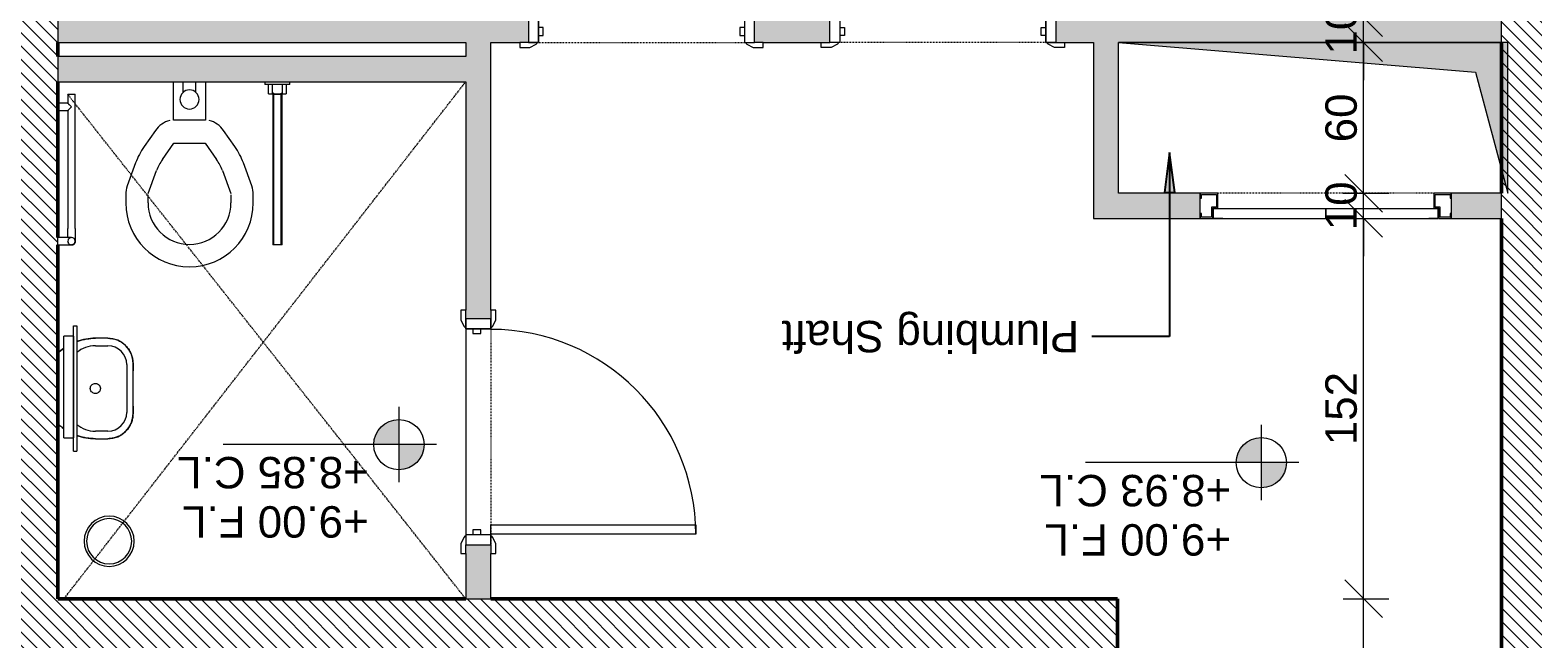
# Model space of a CAD drawing. Header units: centimetres. Extents: x -5566 to 5867, y -120 to 4683.
# Drawn here: x -3798 to -3200, y 2273 to 2515 of the extents above; entities that cross this region are included whole.
import ezdxf

# ---------------------------------------------------------------- set-up
doc = ezdxf.new("R2010")
doc.units = ezdxf.units.CM
doc.linetypes.add('Dash', pattern=[0.6, 0.3, -0.3])
doc.linetypes.add('Hidden_2', pattern=[0.6, 0.4, -0.2])
for name, color, linetype, lineweight in [('A-ANNO-DIMS', 211, 'Continuous', 5), ('A-DETL-GENF', 92, 'Continuous', 13), ('A-DETL-THIN', 151, 'Continuous', 15), ('A-DOOR', 31, 'Continuous', 13), ('A-DOOR-FRAM', 31, 'Continuous', 15), ('A-DOOR-HDLN', 31, 'Dash', 15), ('A-FLOR', 192, 'Continuous', 13), ('A-FLOR-OVHD', 1, 'Hidden_2', 18), ('A-WALL', 113, 'Continuous', 13), ('A-WALL-PATT', 111, 'Continuous', 20), ('G-ANNO-DIMS', 111, 'Continuous', 5), ('G-ANNO-TEXT', 231, 'Continuous', 5), ('I-WALL', 2, 'Continuous', 13), ('P-SANR-FIXT', 6, 'Continuous', 13), ('Q-SPCQ', 91, 'Continuous', 13)]:
    doc.layers.add(name, color=color, linetype=linetype, lineweight=lineweight)
doc.styles.add('Arial', font='arial.ttf', dxfattribs={"height": 12.5})
doc.dimstyles.new('200_100_2_5mm_Arial_cm___OpenHeight', dxfattribs={"dimscale": 30.48, "dimtxt": 12.753242, "dimasz": 0.492126, "dimexe": 0.328084, "dimexo": 0.0625, "dimgap": 0.082021, "dimtad": 1, "dimdec": 0, "dimzin": 0, "dimdsep": 46, "dimtxsty": 'Arial', "dimblk1": 'OBLIQUE', "dimblk2": 'OBLIQUE', "dimsah": 1, "dimcen": 0.09, "dimdle": 0.328084, "dimazin": 0, "dimtfac": 1, "dimtdec": 4, "dimtix": 1, "dimtmove": 0, "dimatfit": 3, "dimfxl": 0.328084, "dimfxlon": 1, "dimtvp": 1, "dimtolj": 1, "dimtzin": 0, "dimlwd": 18, "dimlwe": 18, "dimarcsym": 2})
pattern_1 = [(315, (-4985, 4190.492), (2.6516504, 2.6516504), [])]

# ---------------------------------------------------------------- blocks, each defined once
blk = doc.blocks.new('AR_Int_Wood_Single - W90H210-1280878-Level _9_00')
at = {"layer": 'A-DOOR', "lineweight": 15}
for p, q in [((37, 5), (37, 86.6)), ((37, 86.6), (40.8, 86.6)), ((40.8, 86.6), (40.8, 5)), ((-45, 5), (-41, 5)), ((-41, 5), (-41, -5)), ((40.8, 5), (37, 5)), ((41, 5), (41, -5)), ((45, 5), (41, 5)), ((-41, -5), (-45, -5)), ((41, -5), (45, -5))]:
    blk.add_line(p, q, dxfattribs=at)
at = {"layer": 'A-DOOR'}
blk.add_arc((40.8, 5), 81.6, 90, 180, dxfattribs=at)
at = {"layer": 'A-DOOR-FRAM'}
for p, q in [((-44.5, 7), (-48.5, 7)), ((-48.5, 7), (-48.5, 5)), ((-41.9, 5.6), (-44.5, 7)), ((44.5, 7), (41.9, 5.6)), ((48.5, 7), (44.5, 7)), ((48.5, 5), (48.5, 7)), ((-48.5, 5), (-45, 5)), ((-39.1, 1), (-41, 1)), ((-39.1, -2.2), (-39.1, 1)), ((41, 1), (39.1, 1)), ((39.1, 1), (39.1, -2.2)), ((45, 5), (48.5, 5)), ((-48.5, -5), (-48.5, -7)), ((-45, -5), (-48.5, -5)), ((-44.5, -7), (-41.9, -5.6)), ((-41, -2.2), (-39.1, -2.2)), ((39.1, -2.2), (41, -2.2)), ((41.9, -5.6), (44.5, -7)), ((48.5, -5), (45, -5)), ((48.5, -7), (48.5, -5)), ((-48.5, -7), (-44.5, -7)), ((44.5, -7), (48.5, -7))]:
    blk.add_line(p, q, dxfattribs=at)
at = {"layer": 'A-DOOR-FRAM', "lineweight": 13}
for p, q in [((-41, 5), (-45, 5)), ((-45, 5), (-45, -5)), ((-41, -5), (-41, 5)), ((45, 5), (41, 5)), ((41, 5), (41, -5)), ((45, -5), (45, 5)), ((-45, -5), (-41, -5)), ((41, -5), (45, -5))]:
    blk.add_line(p, q, dxfattribs=at)
at = {"layer": 'A-DOOR-FRAM'}
for centre, start, end in [((-42.3, 4.9), 7.12502, 60.25512), ((42.3, 4.9), 119.74488, 172.87498), ((-42.3, -4.9), 299.74488, 352.87498), ((42.3, -4.9), 187.12502, 240.25512)]:
    blk.add_arc(centre, 0.806, start, end, dxfattribs=at)
at = {"layer": 'A-DOOR-HDLN'}
for p, q in [((-45, 5), (45, 5)), ((-45, -5), (45, -5))]:
    blk.add_line(p, q, dxfattribs=at)
blk = doc.blocks.new('AR_Int_Wood_Single - W90H210-1280839-Level _9_00')
at = {"layer": 'A-DOOR', "lineweight": 15}
for p, q in [((-41, 5), (-45, 5)), ((-41, -5), (-41, 5)), ((41, -5), (41, 5)), ((41, 5), (45, 5)), ((-45, -5), (-41, -5)), ((37, -5), (37, -86.6)), ((40.8, -5), (37, -5)), ((40.8, -86.6), (40.8, -5)), ((45, -5), (41, -5)), ((37, -86.6), (40.8, -86.6))]:
    blk.add_line(p, q, dxfattribs=at)
at = {"layer": 'A-DOOR'}
blk.add_arc((40.8, -5), 81.6, 180, 270, dxfattribs=at)
at = {"layer": 'A-DOOR-FRAM'}
for p, q in [((-48.5, 7), (-44.5, 7)), ((-48.5, 5), (-48.5, 7)), ((-44.5, 7), (-41.9, 5.6)), ((41.9, 5.6), (44.5, 7)), ((44.5, 7), (48.5, 7)), ((48.5, 7), (48.5, 5)), ((-45, 5), (-48.5, 5)), ((-41, 2.2), (-39.1, 2.2)), ((-39.1, 2.2), (-39.1, -1)), ((39.1, 2.2), (41, 2.2)), ((39.1, -1), (39.1, 2.2)), ((48.5, 5), (45, 5)), ((-48.5, -7), (-48.5, -5)), ((-48.5, -5), (-45, -5)), ((-41.9, -5.6), (-44.5, -7)), ((-39.1, -1), (-41, -1)), ((41, -1), (39.1, -1)), ((44.5, -7), (41.9, -5.6)), ((45, -5), (48.5, -5)), ((48.5, -5), (48.5, -7)), ((-44.5, -7), (-48.5, -7)), ((48.5, -7), (44.5, -7))]:
    blk.add_line(p, q, dxfattribs=at)
at = {"layer": 'A-DOOR-FRAM', "lineweight": 13}
for p, q in [((-45, -5), (-45, 5)), ((-45, 5), (-41, 5)), ((-41, 5), (-41, -5)), ((41, 5), (45, 5)), ((41, -5), (41, 5)), ((45, 5), (45, -5)), ((-41, -5), (-45, -5)), ((45, -5), (41, -5))]:
    blk.add_line(p, q, dxfattribs=at)
at = {"layer": 'A-DOOR-FRAM'}
for centre, start, end in [((-42.3, 4.9), 7.12502, 60.25512), ((42.3, 4.9), 119.74488, 172.87498), ((-42.3, -4.9), 299.74488, 352.87498), ((42.3, -4.9), 187.12502, 240.25512)]:
    blk.add_arc(centre, 0.806, start, end, dxfattribs=at)
at = {"layer": 'A-DOOR-HDLN'}
for p, q in [((-45, 5), (45, 5)), ((-45, -5), (45, -5))]:
    blk.add_line(p, q, dxfattribs=at)
blk = doc.blocks.new('AR_PLM_HungToilet_Handicapped _wall_ - Type 1-1220174-Level _9_00')
at = {"layer": 'P-SANR-FIXT'}
for p, q in [((60.81, 53.26), (60.81, 49.97)), ((69.7, 49.97), (69.7, 53.26)), ((73.12, 40.36), (69.78, 49.54)), ((102.64, 49.54), (99.3, 40.36)), ((102.72, 53.26), (102.72, 49.97)), ((111.61, 49.97), (111.61, 53.26)), ((61.42, 46.5), (64.76, 37.32)), ((107.66, 37.32), (111, 46.5)), ((79.93, 29.5), (75.41, 35.95)), ((97.01, 35.95), (92.5, 29.5)), ((68.13, 30.85), (72.64, 24.4)), ((99.78, 24.4), (104.29, 30.85)), ((92.5, 29.5), (79.93, 29.5)), ((79.86, 5), (79.86, 20.28)), ((79.86, 20.28), (92.56, 20.28)), ((92.56, 20.28), (92.56, 5)), ((83.67, 9.21), (83.67, 5)), ((88.75, 9.21), (88.75, 5))]:
    blk.add_line(p, q, dxfattribs=at)
for centre, radius, start, end in [((86.21, 53.26), 25.4, 90, 180), ((86.21, 53.26), 25.4, 0, 90), ((86.21, 53.26), 16.51, 90, 180), ((86.21, 53.26), 16.51, 0, 90), ((70.97, 49.97), 10.16, 180, 200), ((101.45, 49.97), 10.16, 340, 0), ((91.02, 46.87), 27.94, 200, 215), ((91.02, 46.87), 19.05, 200, 215), ((81.4, 46.87), 19.05, 325, 340), ((81.4, 46.87), 27.94, 325, 340), ((80.97, 30.23), 10.16, 215, 255), ((91.46, 30.23), 10.16, 285, 325), ((86.21, 12.05), 3.81, 0, 180), ((86.21, 12.05), 3.81, 180, 0)]:
    blk.add_arc(centre, radius, start, end, dxfattribs=at)
blk = doc.blocks.new('AR_PLM_Sink_handicapped_wall_ - 30_40-1368423-Level _9_00')
at = {"layer": 'P-SANR-FIXT'}
for p, q in [((14.91, 41), (4.91, 41)), ((5.41, 38.5), (14.91, 38.5)), ((24.91, 41), (14.91, 41)), ((14.91, 38.5), (24.41, 38.5)), ((-5.09, 31), (-5.09, 26)), ((-2.09, 26), (-2.09, 31)), ((31.91, 31), (31.91, 26)), ((34.91, 26), (34.91, 31))]:
    blk.add_line(p, q, dxfattribs=at)
at = {"layer": 'P-SANR-FIXT', "flags": 128}
for points in [[(-5.09, 31), (-5.08, 31.4), (-5.06, 31.8), (-5.02, 32.2), (-4.96, 32.59), (-4.89, 32.99), (-4.81, 33.38), (-4.7, 33.76), (-4.58, 34.15), (-4.45, 34.52), (-4.3, 34.89), (-4.14, 35.26), (-3.96, 35.62), (-3.77, 35.97), (-3.57, 36.31), (-3.35, 36.65), (-3.11, 36.97), (-2.87, 37.29), (-2.61, 37.59), (-2.34, 37.89), (-2.06, 38.17), (-1.77, 38.45), (-1.46, 38.71), (-1.15, 38.96), (-0.83, 39.19), (-0.5, 39.41), (-0.15, 39.62), (0.19, 39.82), (0.55, 40), (0.91, 40.17), (1.28, 40.32), (1.66, 40.46), (2.04, 40.58), (2.43, 40.69), (2.82, 40.78), (3.21, 40.85), (3.6, 40.91), (4, 40.96), (4.4, 40.99), (4.8, 41), (4.91, 41)], [(4.91, 41), (4.92, 41), (4.94, 41), (4.98, 41), (5.04, 41), (5.11, 41), (5.19, 41), (5.3, 41), (5.42, 41), (5.55, 41), (5.7, 41), (5.86, 41), (6.04, 41), (6.23, 41), (6.43, 41), (6.65, 41), (6.89, 41), (7.13, 41), (7.39, 41), (7.66, 41), (7.87, 41)], [(21.95, 41), (22.01, 41), (22.28, 41), (22.55, 41), (22.8, 41), (23.04, 41), (23.26, 41), (23.48, 41), (23.68, 41), (23.86, 41), (24.03, 41), (24.19, 41), (24.33, 41), (24.46, 41), (24.57, 41), (24.66, 41), (24.74, 41), (24.81, 41), (24.86, 41), (24.89, 41), (24.91, 41), (24.91, 41)], [(24.91, 41), (25.31, 40.99), (25.71, 40.97), (26.1, 40.93), (26.5, 40.87), (26.89, 40.8), (27.28, 40.71), (27.67, 40.61), (28.05, 40.49), (28.43, 40.36), (28.8, 40.21), (29.17, 40.05), (29.53, 39.87), (29.88, 39.68), (30.22, 39.47), (30.55, 39.25), (30.88, 39.02), (31.2, 38.78), (31.5, 38.52), (31.8, 38.25), (32.08, 37.97), (32.35, 37.67), (32.61, 37.37), (32.86, 37.06), (33.1, 36.74), (33.32, 36.4), (33.53, 36.06), (33.73, 35.71), (33.91, 35.36), (34.08, 34.99), (34.23, 34.62), (34.37, 34.25), (34.49, 33.87), (34.59, 33.48), (34.69, 33.09), (34.76, 32.7), (34.82, 32.3), (34.87, 31.91), (34.89, 31.51), (34.91, 31.11), (34.91, 31)], [(-3.78, 18.58), (-3.98, 19.14), (-4.24, 19.97), (-4.46, 20.81), (-4.65, 21.66), (-4.81, 22.51), (-4.93, 23.37), (-5.02, 24.24), (-5.07, 25.11), (-5.09, 25.98), (-5.09, 26)], [(34.91, 26), (34.89, 25.13), (34.84, 24.26), (34.75, 23.4), (34.63, 22.53), (34.47, 21.68), (34.28, 20.83), (34.06, 19.99), (33.8, 19.16), (33.6, 18.58)], [(0.91, 11), (0.32, 11.64), (-0.24, 12.31), (-0.77, 12.99), (-1.14, 13.5)], [(30.95, 13.5), (30.6, 13.01), (30.07, 12.32), (29.51, 11.66), (28.92, 11.02), (28.91, 11)]]:
    blk.add_lwpolyline(points, dxfattribs=at)
at = {"layer": 'P-SANR-FIXT'}
for centre, radius, start, end in [((4.91, 31), 10, 90, 180), ((5.41, 31), 7.5, 90, 180), ((24.41, 31), 7.5, 360, 90), ((24.91, 31), 10, 360, 90), ((16.66, 26), 21.75, 180, 199.96734), ((9.45, 26), 11.55, 180, 219.99609), ((20.36, 26), 11.55, 320.00391, 360), ((13.16, 26), 21.75, 340.03266, 360), ((16.66, 26), 21.75, 215.12474, 223.60282), ((13.16, 26), 21.75, 316.39718, 324.87526)]:
    blk.add_arc(centre, radius, start, end, dxfattribs=at)
blk.add_open_spline([(12.91, 26), (12.91, 26.12), (12.93, 26.36), (13.02, 26.69), (13.17, 27), (13.37, 27.29), (13.62, 27.54), (13.9, 27.74), (14.22, 27.89), (14.52, 27.97), (14.77, 28), (15.07, 28), (15.42, 27.95), (15.77, 27.81), (16.02, 27.67), (16.2, 27.53), (16.36, 27.38), (16.54, 27.17), (16.81, 26.72), (16.9, 26.3), (16.91, 26)], degree=3, knots=[0, 0, 0, 0, 0.055556, 0.111111, 0.166667, 0.222222, 0.277778, 0.333333, 0.388889, 0.444444, 0.479167, 0.513889, 0.583333, 0.652778, 0.6875, 0.722222, 0.756944, 0.791667, 0.861111, 1, 1, 1, 1], dxfattribs=at)
blk.add_open_spline([(16.91, 26), (16.91, 25.77), (16.83, 25.3), (16.47, 24.69), (15.93, 24.23), (15.26, 23.99), (14.55, 23.99), (13.89, 24.23), (13.34, 24.69), (12.99, 25.3), (12.91, 25.77), (12.91, 26)], degree=3, dxfattribs=at)
blk = doc.blocks.new('AR_SPC_Handle_L_Bar__wall_ - L60H60-1368424-Level _9_00')
at = {"layer": 'Q-SPCQ'}
for p, q in [((36, 18), (-17.5, 18)), ((-17.5, 16.5), (-17.5, 18)), ((-17.5, 15), (-17.5, 16.5)), ((-17.5, 15), (-14, 15)), ((-14, 15), (-14, 11)), ((-11, 11), (-11, 15)), ((-11, 15), (36, 15)), ((39.5, 16.5), (39.5, 16.4)), ((39.5, 16.4), (39.5, 11)), ((42.5, 11), (42.5, 16.5)), ((42.5, 16.5), (42.5, 16.5)), ((42.5, 11), (39.5, 11))]:
    blk.add_line(p, q, dxfattribs=at)
at = {"layer": 'Q-SPCQ', "flags": 128}
for points in [[(36, 18), (36.2, 18), (36.4, 18), (36.6, 18), (36.8, 18), (36.99, 18), (37.19, 18), (37.38, 18), (37.57, 18), (37.76, 18), (37.95, 18), (38.13, 18), (38.31, 18), (38.48, 18), (38.66, 18), (38.82, 18), (38.99, 18), (39.14, 18), (39.3, 18), (39.44, 18), (39.59, 18), (39.72, 18), (39.85, 18), (39.98, 18), (40.1, 18), (40.21, 18), (40.31, 18), (40.41, 18), (40.5, 18), (40.58, 18), (40.66, 18), (40.73, 18), (40.79, 18), (40.84, 18), (40.89, 18), (40.93, 18), (40.96, 18), (40.98, 18), (40.99, 18)], [(41, 18), (41.06, 18), (41.12, 18), (41.18, 17.99), (41.24, 17.98), (41.3, 17.97), (41.36, 17.96), (41.41, 17.94), (41.47, 17.92), (41.53, 17.9), (41.58, 17.88), (41.64, 17.86), (41.69, 17.83), (41.75, 17.8), (41.8, 17.77), (41.85, 17.74), (41.9, 17.7), (41.94, 17.67), (41.99, 17.63), (42.03, 17.59), (42.08, 17.55), (42.12, 17.5), (42.16, 17.46), (42.19, 17.41), (42.23, 17.36), (42.26, 17.31), (42.29, 17.26), (42.32, 17.21), (42.35, 17.15), (42.38, 17.1), (42.4, 17.04), (42.42, 16.99), (42.44, 16.93), (42.45, 16.87), (42.47, 16.81), (42.48, 16.75), (42.49, 16.7), (42.49, 16.64), (42.5, 16.58), (42.5, 16.52), (42.5, 16.5)], [(39.5, 15), (39.39, 15), (39.24, 15), (39.08, 15), (38.92, 15), (38.76, 15), (38.59, 15), (38.41, 15), (38.24, 15), (38.06, 15), (37.87, 15), (37.69, 15), (37.5, 15), (37.3, 15), (37.11, 15), (36.91, 15), (36.72, 15), (36.52, 15), (36.32, 15), (36.12, 15), (36, 15)]]:
    blk.add_lwpolyline(points, dxfattribs=at)
at = {"layer": 'Q-SPCQ'}
for start, end in [(0, 180), (180, 0)]:
    blk.add_arc((41, 16.5), 1.5, start, end, dxfattribs=at)
for points, knots in [([(-12.5, 16.5), (-12.6, 16.4), (-12.79, 16.21), (-13.03, 15.97), (-13.19, 15.81), (-13.27, 15.72), (-13.34, 15.66), (-13.41, 15.59), (-13.47, 15.53), (-13.53, 15.47), (-13.59, 15.41), (-13.65, 15.35), (-13.7, 15.3), (-13.75, 15.25), (-13.8, 15.2), (-13.84, 15.16), (-13.88, 15.12), (-13.92, 15.08), (-13.95, 15.05), (-13.97, 15.03), (-13.99, 15.01), (-14, 15), (-14, 15)], [0, 0, 0, 0, 0.142857, 0.285714, 0.357143, 0.392857, 0.428571, 0.464286, 0.5, 0.535714, 0.571429, 0.607143, 0.642857, 0.678571, 0.714286, 0.75, 0.785714, 0.821429, 0.857143, 0.892857, 0.928571, 1, 1, 1, 1]), ([(-11, 15), (-11, 15), (-11.01, 15.01), (-11.03, 15.03), (-11.05, 15.05), (-11.08, 15.08), (-11.12, 15.12), (-11.16, 15.16), (-11.2, 15.2), (-11.25, 15.25), (-11.3, 15.3), (-11.35, 15.35), (-11.41, 15.41), (-11.47, 15.47), (-11.55, 15.55), (-11.64, 15.64), (-11.73, 15.72), (-11.81, 15.81), (-11.97, 15.97), (-12.21, 16.21), (-12.4, 16.4), (-12.5, 16.5)], [0, 0, 0, 0, 0.071429, 0.107143, 0.142857, 0.178571, 0.214286, 0.25, 0.285714, 0.321429, 0.357143, 0.392857, 0.428571, 0.464286, 0.5, 0.571429, 0.607143, 0.642857, 0.714286, 0.857143, 1, 1, 1, 1]), ([(39.62, 15.92), (39.61, 15.93), (39.6, 15.96), (39.59, 16), (39.57, 16.04), (39.57, 16.06), (39.56, 16.07)], [0.86294231, 0.86294231, 0.86294231, 0.86294231, 0.875, 0.88541667, 0.89583333, 0.90340525, 0.90340525, 0.90340525, 0.90340525]), ([(39.84, 15.54), (39.83, 15.56), (39.82, 15.58), (39.8, 15.6), (39.78, 15.62), (39.77, 15.65), (39.75, 15.66), (39.75, 15.67)], [0.75982396, 0.75982396, 0.75982396, 0.75982396, 0.77083333, 0.77604167, 0.78125, 0.79166667, 0.79569618, 0.79569618, 0.79569618, 0.79569618]), ([(39.77, 15.64), (39.78, 15.63), (39.78, 15.62), (39.79, 15.61), (39.8, 15.6)], [0.56960914, 0.56960914, 0.56960914, 0.56960914, 0.58333333, 0.59923333, 0.59923333, 0.59923333, 0.59923333]), ([(40.19, 15.24), (40.18, 15.24), (40.15, 15.27), (40.11, 15.29), (40.08, 15.31)], [0.6591513, 0.6591513, 0.6591513, 0.6591513, 0.66666667, 0.68675355, 0.68675355, 0.68675355, 0.68675355]), ([(40.76, 15.02), (40.74, 15.02), (40.7, 15.03), (40.67, 15.04), (40.66, 15.04)], [0.54365807, 0.54365807, 0.54365807, 0.54365807, 0.55555556, 0.56188508, 0.56188508, 0.56188508, 0.56188508]), ([(41.34, 15.04), (41.33, 15.04), (41.3, 15.03), (41.27, 15.02), (41.25, 15.02)], [0.43835196, 0.43835196, 0.43835196, 0.43835196, 0.44444444, 0.45619732, 0.45619732, 0.45619732, 0.45619732]), ([(41.92, 15.31), (41.91, 15.31), (41.88, 15.29), (41.85, 15.26), (41.82, 15.24), (41.81, 15.24)], [0.31344104, 0.31344104, 0.31344104, 0.31344104, 0.31944444, 0.33333333, 0.34109056, 0.34109056, 0.34109056, 0.34109056]), ([(42.25, 15.67), (42.24, 15.65), (42.21, 15.61), (42.18, 15.57), (42.16, 15.55)], [0.20519944, 0.20519944, 0.20519944, 0.20519944, 0.22222222, 0.24033268, 0.24033268, 0.24033268, 0.24033268]), ([(42.2, 15.6), (42.2, 15.61), (42.22, 15.62), (42.23, 15.64), (42.24, 15.65)], [0.4007042, 0.4007042, 0.4007042, 0.4007042, 0.41666667, 0.43644972, 0.43644972, 0.43644972, 0.43644972]), ([(42.43, 16.06), (42.43, 16.05), (42.42, 16), (42.4, 15.96), (42.39, 15.93)], [0.1019632, 0.1019632, 0.1019632, 0.1019632, 0.11111111, 0.13640853, 0.13640853, 0.13640853, 0.13640853])]:
    blk.add_open_spline(points, degree=3, knots=knots, dxfattribs=at)
for points in [[(39.51, 16.26), (39.51, 16.3), (39.5, 16.35), (39.5, 16.4)], [(39.6, 15.96), (39.59, 15.99), (39.58, 16.01), (39.57, 16.04)], [(40.14, 15.27), (40.15, 15.26), (40.17, 15.25), (40.18, 15.25)], [(41.82, 15.25), (41.84, 15.25), (41.85, 15.26), (41.86, 15.27)]]:
    blk.add_open_spline(points, degree=3, dxfattribs=at)
blk = doc.blocks.new('AR_SPC_LiftingArm__wall_ - L65-1215106-Level _9_00')
at = {"layer": 'Q-SPCQ'}
for p, q in [((10.66, 70), (10.66, 9.31)), ((10.66, 70), (12.16, 70)), ((11, 70), (11, 9.6)), ((12.16, 70), (12.84, 70)), ((12.84, 70), (14.34, 70)), ((14, 9.6), (14, 70)), ((14.34, 9.31), (14.34, 70)), ((7.56, 6.09), (7.56, 5)), ((7.56, 6.09), (9.56, 6.09)), ((15.99, 9.77), (9.07, 9.77)), ((9.07, 6.75), (9.07, 9.77)), ((9.07, 6.09), (9.07, 6.75)), ((9.56, 6.09), (15.44, 6.09)), ((14.44, 9.96), (10.56, 9.96)), ((10.56, 6.81), (10.56, 9.96)), ((10.56, 6.09), (10.56, 6.81)), ((14.44, 9.96), (14.44, 6.81)), ((14.44, 6.81), (14.44, 6.09)), ((15.44, 6.09), (17.44, 6.09)), ((15.99, 9.77), (15.99, 6.75)), ((15.99, 6.75), (15.99, 6.09)), ((17.44, 5), (17.44, 6.09))]:
    blk.add_line(p, q, dxfattribs=at)
blk = doc.blocks.new('AR_SPC_Garbage - R10H35-860224-Level _9_00')
at = {"layer": 'Q-SPCQ'}
for radius, start, end in [(10, 0, 180), (9, 0, 180), (10, 180, 360), (9, 180, 0)]:
    blk.add_arc((0, 0), radius, start, end, dxfattribs=at)
blk = doc.blocks.new('AR_SPC_ Mirror _wall_ - Type 1-856777-Level _9_00')
at = {"layer": 'Q-SPCQ'}
for p, q in [((-19.62, 2.73), (20.83, 2.73)), ((-19.62, 2.73), (-19.62, -1.08)), ((20.83, -1.08), (20.83, 2.73)), ((-25, -1.08), (25, -1.08)), ((-25, -1.08), (-25, -2.35)), ((25, -2.35), (-25, -2.35)), ((20.83, -1.08), (-19.62, -1.08)), ((25, -1.08), (25, -2.35))]:
    blk.add_line(p, q, dxfattribs=at)
blk = doc.blocks.new('AR_Int_Metal_Cab_Double - W100H200-1338297-Level _9_00')
at = {"layer": 'A-DOOR'}
for p, q in [((-44.8, 5), (-41, 5)), ((41, 5), (44.8, 5))]:
    blk.add_line(p, q, dxfattribs=at)
at = {"layer": 'A-DOOR', "lineweight": 15}
for p, q in [((0, 5), (-44.8, 5)), ((-44.8, 5), (-44.8, 1.2)), ((-44.8, 1.2), (0, 1.2)), ((0, 1.2), (0, 5)), ((44.8, 5), (0, 5)), ((0, 5), (0, 1.2)), ((0, 1.2), (44.8, 1.2)), ((44.8, 1.2), (44.8, 5))]:
    blk.add_line(p, q, dxfattribs=at)
at = {"layer": 'A-DOOR-FRAM'}
for p, q in [((-45, 5), (-50, 5)), ((-50, 5), (-50, 3)), ((-50, 3), (-49.5, 3)), ((-49.5, 3), (-49.5, 4.5)), ((-49.5, 4.5), (-45.5, 4.5)), ((-45.5, 4.5), (-45.5, 0.5)), ((-45.5, 0.5), (-43.5, 0.5)), ((-45, 1), (-45, 5)), ((-43, 1), (-45, 1)), ((-43.5, 0.5), (-43.5, -4.5)), ((-43, -5), (-43, 1)), ((45, 1), (43, 1)), ((43, 1), (43, -5)), ((43.5, -4.5), (43.5, 0.5)), ((43.5, 0.5), (45.5, 0.5)), ((50, 5), (45, 5)), ((45, 5), (45, 1)), ((45.5, 0.5), (45.5, 4.5)), ((45.5, 4.5), (49.5, 4.5)), ((49.5, 4.5), (49.5, 3)), ((49.5, 3), (50, 3)), ((50, 3), (50, 5)), ((-49.5, -3), (-50, -3)), ((-50, -3), (-50, -5)), ((-50, -5), (-43, -5)), ((-49.5, -4.5), (-49.5, -3)), ((-43.5, -4.5), (-49.5, -4.5)), ((43, -5), (50, -5)), ((49.5, -4.5), (43.5, -4.5)), ((50, -3), (49.5, -3)), ((49.5, -3), (49.5, -4.5)), ((50, -5), (50, -3))]:
    blk.add_line(p, q, dxfattribs=at)
at = {"layer": 'A-DOOR-HDLN'}
blk.add_line((-50, -5), (50, -5), dxfattribs=at)
blk = doc.blocks.new('Spot Elevations - M_Spot Elevation - Target Filled-44836-Level _9_00')
at = {"layer": 'G-ANNO-DIMS'}
h = blk.add_hatch(color=256, dxfattribs=at)
edge = h.paths.add_edge_path(flags=0)
edge.add_line((0, 0), (-0.2, 0))
edge.add_arc((0, 0), 0.2, 90, 180, ccw=False)
edge.add_line((0, 0.2), (0, 0))
h = blk.add_hatch(color=256, dxfattribs=at)
edge = h.paths.add_edge_path(flags=0)
edge.add_line((0, 0), (0.2, 0))
edge.add_arc((0, 0), 0.2, -90, 0, ccw=False)
edge.add_line((0, -0.2), (0, 0))
for p, q in [((0, -0.3), (0, 0.3)), ((-0.3, 0), (1.4, 0))]:
    blk.add_line(p, q, dxfattribs=at)
blk.add_circle((0, 0), 0.2, dxfattribs=at)
blk = doc.blocks.new('_Oblique')
at = {"color": 0, "linetype": 'ByBlock', "lineweight": -2}
blk.add_line((-0.5, -0.5), (0.5, 0.5), dxfattribs=at)
blk = doc.blocks.new('DIMBLOCK101-Level _9_00')
at = {"layer": 'A-ANNO-DIMS', "color": 0, "lineweight": 18, "transparency": 16777216}
for p, q in [((-3267.43, 1961.99), (-3267.43, 2298.99)), ((-3275.53, 2288.99), (-3257.43, 2288.99)), ((-3275.53, 1971.99), (-3257.43, 1971.99))]:
    blk.add_line(p, q, dxfattribs=at)
at = {"layer": 'Defpoints', "color": 0, "transparency": 16777216}
for p in [(-3277.43, 2288.99), (-3267.43, 2288.99), (-3277.43, 1971.99)]:
    blk.add_point(p, dxfattribs=at)
at = {"layer": 'A-ANNO-DIMS', "color": 0, "lineweight": 18, "transparency": 16777216, "xscale": 15, "yscale": 15, "zscale": 15}
for p, rotation in [((-3267.43, 2288.99), 90), ((-3267.43, 1971.99), 270)]:
    blk.add_blockref('_Oblique', p, dxfattribs=dict(at, rotation=rotation))
at = {"layer": 'A-ANNO-DIMS', "color": 0, "lineweight": 18, "transparency": 16777216, "insert": (-3276.32, 2130.49), "char_height": 12.5, "width": 34.6103, "attachment_point": 5, "rotation": 90, "style": 'Arial'}
blk.add_mtext('\\A1;317', dxfattribs=at)
blk = doc.blocks.new('DIMBLOCK102-Level _9_00')
at = {"layer": 'A-ANNO-DIMS', "color": 0, "lineweight": 18, "transparency": 16777216}
for p, q in [((-3267.43, 2278.99), (-3267.43, 2450.49)), ((-3275.53, 2440.49), (-3257.43, 2440.49)), ((-3275.53, 2288.99), (-3257.43, 2288.99))]:
    blk.add_line(p, q, dxfattribs=at)
at = {"layer": 'Defpoints', "color": 0, "transparency": 16777216}
for p in [(-3277.43, 2440.49), (-3267.43, 2440.49), (-3277.43, 2288.99)]:
    blk.add_point(p, dxfattribs=at)
at = {"layer": 'A-ANNO-DIMS', "color": 0, "lineweight": 18, "transparency": 16777216, "xscale": 15, "yscale": 15, "zscale": 15}
for p, rotation in [((-3267.43, 2440.49), 90), ((-3267.43, 2288.99), 270)]:
    blk.add_blockref('_Oblique', p, dxfattribs=dict(at, rotation=rotation))
at = {"layer": 'A-ANNO-DIMS', "color": 0, "lineweight": 18, "transparency": 16777216, "insert": (-3276.32, 2364.74), "char_height": 12.5, "width": 34.6103, "attachment_point": 5, "rotation": 90, "style": 'Arial'}
blk.add_mtext('\\A1;152', dxfattribs=at)
blk = doc.blocks.new('DIMBLOCK103-Level _9_00')
at = {"layer": 'A-ANNO-DIMS', "color": 0, "lineweight": 18, "transparency": 16777216}
for p, q in [((-3267.43, 2450.49), (-3267.43, 2465.49)), ((-3275.53, 2450.49), (-3257.43, 2450.49)), ((-3267.43, 2440.49), (-3267.43, 2450.49)), ((-3275.53, 2440.49), (-3257.43, 2440.49)), ((-3267.43, 2440.49), (-3267.43, 2425.49))]:
    blk.add_line(p, q, dxfattribs=at)
at = {"layer": 'Defpoints', "color": 0, "transparency": 16777216}
for p in [(-3277.43, 2450.49), (-3267.43, 2450.49), (-3277.43, 2440.49)]:
    blk.add_point(p, dxfattribs=at)
at = {"layer": 'A-ANNO-DIMS', "color": 0, "lineweight": 18, "transparency": 16777216, "xscale": 15, "yscale": 15, "zscale": 15}
for p, rotation in [((-3267.43, 2450.49), 270), ((-3267.43, 2440.49), 90)]:
    blk.add_blockref('_Oblique', p, dxfattribs=dict(at, rotation=rotation))
at = {"layer": 'A-ANNO-DIMS', "color": 0, "lineweight": 18, "transparency": 16777216, "insert": (-3276.32, 2445.49), "char_height": 12.5, "width": 23.0736, "attachment_point": 5, "rotation": 90, "style": 'Arial'}
blk.add_mtext('\\A1;10', dxfattribs=at)
blk = doc.blocks.new('DIMBLOCK104-Level _9_00')
at = {"layer": 'A-ANNO-DIMS', "color": 0, "lineweight": 18, "transparency": 16777216}
for p, q in [((-3267.43, 2440.49), (-3267.43, 2520.49)), ((-3275.53, 2510.49), (-3257.43, 2510.49)), ((-3275.53, 2450.49), (-3257.43, 2450.49))]:
    blk.add_line(p, q, dxfattribs=at)
at = {"layer": 'Defpoints', "color": 0, "transparency": 16777216}
for p in [(-3277.43, 2510.49), (-3267.43, 2510.49), (-3277.43, 2450.49)]:
    blk.add_point(p, dxfattribs=at)
at = {"layer": 'A-ANNO-DIMS', "color": 0, "lineweight": 18, "transparency": 16777216, "xscale": 15, "yscale": 15, "zscale": 15}
for p, rotation in [((-3267.43, 2510.49), 90), ((-3267.43, 2450.49), 270)]:
    blk.add_blockref('_Oblique', p, dxfattribs=dict(at, rotation=rotation))
at = {"layer": 'A-ANNO-DIMS', "color": 0, "lineweight": 18, "transparency": 16777216, "insert": (-3276.32, 2480.49), "char_height": 12.5, "width": 23.0736, "attachment_point": 5, "rotation": 90, "style": 'Arial'}
blk.add_mtext('\\A1;60', dxfattribs=at)
blk = doc.blocks.new('DIMBLOCK105-Level _9_00')
at = {"layer": 'A-ANNO-DIMS', "color": 0, "lineweight": 18, "transparency": 16777216}
for p, q in [((-3267.43, 2520.49), (-3267.43, 2535.49)), ((-3275.53, 2520.49), (-3257.43, 2520.49)), ((-3267.43, 2510.49), (-3267.43, 2520.49)), ((-3275.53, 2510.49), (-3257.43, 2510.49)), ((-3267.43, 2510.49), (-3267.43, 2495.49))]:
    blk.add_line(p, q, dxfattribs=at)
at = {"layer": 'Defpoints', "color": 0, "transparency": 16777216}
for p in [(-3277.43, 2520.49), (-3267.43, 2520.49), (-3277.43, 2510.49)]:
    blk.add_point(p, dxfattribs=at)
at = {"layer": 'A-ANNO-DIMS', "color": 0, "lineweight": 18, "transparency": 16777216, "xscale": 15, "yscale": 15, "zscale": 15}
for p, rotation in [((-3267.43, 2520.49), 270), ((-3267.43, 2510.49), 90)]:
    blk.add_blockref('_Oblique', p, dxfattribs=dict(at, rotation=rotation))
at = {"layer": 'A-ANNO-DIMS', "color": 0, "lineweight": 18, "transparency": 16777216, "insert": (-3276.32, 2515.49), "char_height": 12.5, "width": 23.0736, "attachment_point": 5, "rotation": 90, "style": 'Arial'}
blk.add_mtext('\\A1;10', dxfattribs=at)
blk = doc.blocks.new('DIMBLOCK106-Level _9_00')
at = {"layer": 'A-ANNO-DIMS', "color": 0, "lineweight": 18, "transparency": 16777216}
for p, q in [((-3267.43, 2510.49), (-3267.43, 2850.09)), ((-3275.53, 2840.09), (-3257.43, 2840.09)), ((-3275.53, 2520.49), (-3257.43, 2520.49))]:
    blk.add_line(p, q, dxfattribs=at)
at = {"layer": 'Defpoints', "color": 0, "transparency": 16777216}
for p in [(-3277.43, 2840.09), (-3267.43, 2840.09), (-3277.43, 2520.49)]:
    blk.add_point(p, dxfattribs=at)
at = {"layer": 'A-ANNO-DIMS', "color": 0, "lineweight": 18, "transparency": 16777216, "xscale": 15, "yscale": 15, "zscale": 15}
for p, rotation in [((-3267.43, 2840.09), 90), ((-3267.43, 2520.49), 270)]:
    blk.add_blockref('_Oblique', p, dxfattribs=dict(at, rotation=rotation))
at = {"layer": 'A-ANNO-DIMS', "color": 0, "lineweight": 18, "transparency": 16777216, "insert": (-3276.32, 2680.29), "char_height": 12.5, "width": 34.6103, "attachment_point": 5, "rotation": 90, "style": 'Arial'}
blk.add_mtext('\\A1;320', dxfattribs=at)

msp = doc.modelspace()

# ---------------------------------------------------------------- hatches: boundary and pattern name
at = {"layer": 'A-DETL-GENF'}
h = msp.add_hatch(color=9, dxfattribs=at)
h.paths.add_polyline_path([(-3787.5, 850.49), (-3543, 850.49), (-3543, 970.99), (-3569.4, 872.47)], flags=0)
h.paths.add_polyline_path([(-3365, 2510.49), (-3222.91, 2498.66), (-3210, 2450.49), (-3210, 2510.49), (-3332.5, 2510.49)], flags=0)
h.paths.add_polyline_path([(-3190, 2266.49), (-3136.57, 2243.14), (-3123.15, 2031.99), (-3122.96, 2031.99), (-3122.96, 2266.49), (-3187.54, 2266.49)], flags=0)
at = {"layer": 'A-WALL-PATT', "lineweight": 13}
h = msp.add_hatch(dxfattribs=at)
h.set_pattern_fill('FP_1', color=8, angle=-90, style=0, pattern_type=2)
h.set_pattern_definition(pattern_1)
h.paths.add_polyline_path([(-3212.5, 2192.25), (-3212.5, 1971.99), (-3187.5, 1971.99), (-3187.5, 2610.49), (-3212.5, 2610.49), (-3212.5, 2243.14)], flags=0)
h = msp.add_hatch(dxfattribs=at)
h.set_pattern_fill('FP_1', color=8, angle=-90, style=0, pattern_type=2)
h.set_pattern_definition(pattern_1)
h.paths.add_polyline_path([(-3809.5, 2570.99), (-3809.5, 1971.99), (-3787.5, 1971.99), (-3787.5, 2570.99), (-3790.73, 2570.99)], flags=0)
h = msp.add_hatch(color=256, dxfattribs=at)
h.paths.add_polyline_path([(-3787.5, 2520.49), (-3787.5, 2510.49), (-3600, 2510.49), (-3600, 2520.49), (-3785.5, 2520.49)], flags=0)
h.paths.add_polyline_path([(-3510, 2510.54), (-3510, 2510.49), (-3480, 2510.49), (-3480, 2520.49), (-3510, 2520.49)], flags=0)
h.paths.add_polyline_path([(-3390, 2510.54), (-3390, 2510.49), (-3212.5, 2510.49), (-3212.5, 2520.49), (-3390, 2520.49)], flags=0)
h = msp.add_hatch(color=256, dxfattribs=at)
h.paths.add_polyline_path([(-3625, 2403.99), (-3625, 2400.49), (-3615, 2400.49), (-3615, 2510.49), (-3625, 2510.49), (-3625, 2494.9)], flags=0)
h.paths.add_polyline_path([(-3625, 2288.99), (-3615, 2288.99), (-3615, 2310.49), (-3625, 2310.49), (-3625, 2306.99)], flags=0)
for points in [[(-3375, 2440.49), (-3365, 2440.49), (-3365, 2510.49), (-3375, 2510.49)], [(-3787.5, 2494.9), (-3625, 2494.9), (-3625, 2504.9), (-3787.5, 2504.9)]]:
    msp.add_hatch(color=256, dxfattribs=at).paths.add_polyline_path(points, flags=0)
h = msp.add_hatch(color=256, dxfattribs=at)
h.paths.add_polyline_path([(-3365, 2440.49), (-3332.5, 2440.49), (-3332.5, 2450.49), (-3365, 2450.49)], flags=0)
h.paths.add_polyline_path([(-3232.5, 2440.49), (-3212.5, 2440.49), (-3212.5, 2450.49), (-3232.5, 2450.49)], flags=0)
h = msp.add_hatch(dxfattribs=at)
h.set_pattern_fill('FP_1', color=8, angle=-90, style=0, pattern_type=2)
h.set_pattern_definition(pattern_1)
h.paths.add_polyline_path([(-3787.5, 2269.62), (-3787.5, 2266.99), (-3387.5, 2266.99), (-3387.5, 2288.99), (-3787.5, 2288.99), (-3787.5, 2270.48)], flags=0)
h = msp.add_hatch(dxfattribs=at)
h.set_pattern_fill('FP_1', color=8, angle=-90, style=0, pattern_type=2)
h.set_pattern_definition(pattern_1)
h.paths.add_polyline_path([(-3387.5, 1971.99), (-3365.5, 1971.99), (-3365.5, 2288.99), (-3387.5, 2288.99), (-3387.5, 1992.86)], flags=0)
at = {"layer": 'G-ANNO-TEXT', "lineweight": 25}
msp.add_hatch(color=250, dxfattribs=at).paths.add_polyline_path([(-3344.69, 2466.72), (-3346.78, 2450.84), (-3342.6, 2450.84)], flags=0)

# ---------------------------------------------------------------- linework, layer by layer
at = {"layer": 'A-DETL-THIN'}
for p, q in [((-3210, 2510.49), (-3365, 2510.49)), ((-3365, 2510.49), (-3222.91, 2498.66)), ((-3210, 2450.49), (-3210, 2510.49)), ((-3222.91, 2498.66), (-3210, 2450.49))]:
    msp.add_line(p, q, dxfattribs=at)
at = {"layer": 'A-FLOR'}
msp.add_line((-3625, 2396.49), (-3625, 2314.49), dxfattribs=at)
at = {"layer": 'A-FLOR-OVHD'}
for p, q in [((-3785, 2288.99), (-3625, 2494.9)), ((-3625, 2288.99), (-3783.5, 2489.9))]:
    msp.add_line(p, q, dxfattribs=at)
at = {"layer": 'A-WALL'}
for p, q in [((-3787.5, 2520.49), (-3787.5, 2510.49)), ((-3212.5, 2510.49), (-3212.5, 2520.49)), ((-3787.5, 2504.9), (-3787.5, 2494.9)), ((-3212.5, 2440.49), (-3212.5, 2450.49)), ((-3625, 2288.99), (-3615, 2288.99))]:
    msp.add_line(p, q, dxfattribs=at)
at = {"layer": 'G-ANNO-TEXT', "color": 250, "lineweight": 25}
for p, q in [((-3344.69, 2466.72), (-3346.78, 2450.84)), ((-3342.6, 2450.84), (-3344.69, 2466.72)), ((-3344.69, 2466.72), (-3344.69, 2393.41)), ((-3346.78, 2450.84), (-3342.6, 2450.84)), ((-3344.69, 2393.41), (-3375.72, 2393.41))]:
    msp.add_line(p, q, dxfattribs=at)
at = {"layer": 'I-WALL', "lineweight": 50}
for p, q in [((-3787.5, 2504.9), (-3787.5, 2510.49)), ((-3212.5, 2510.49), (-3212.5, 2450.49)), ((-3787.5, 2432.89), (-3787.5, 2494.9)), ((-3212.5, 2440.49), (-3212.5, 1971.99)), ((-3787.5, 2288.99), (-3787.5, 2429.89)), ((-3625, 2288.99), (-3787.5, 2288.99)), ((-3365.5, 2288.99), (-3615, 2288.99)), ((-3365.5, 1971.99), (-3365.5, 2288.99))]:
    msp.add_line(p, q, dxfattribs=at)
at = {"layer": 'I-WALL', "lineweight": 20}
for p, q in [((-3787.5, 2510.49), (-3625, 2510.49)), ((-3625, 2510.49), (-3625, 2504.9)), ((-3615, 2510.49), (-3603.5, 2510.49)), ((-3615, 2403.99), (-3615, 2510.49)), ((-3506.5, 2510.49), (-3483.5, 2510.49)), ((-3386.5, 2510.49), (-3375, 2510.49)), ((-3375, 2510.49), (-3375, 2440.49)), ((-3365, 2510.49), (-3212.5, 2510.49)), ((-3365, 2450.49), (-3365, 2510.49)), ((-3625, 2504.9), (-3787.5, 2504.9)), ((-3787.5, 2494.9), (-3625, 2494.9)), ((-3625, 2494.9), (-3625, 2403.99)), ((-3332.5, 2450.49), (-3365, 2450.49)), ((-3332.5, 2440.49), (-3332.5, 2450.49)), ((-3212.5, 2450.49), (-3232.5, 2450.49)), ((-3232.5, 2450.49), (-3232.5, 2440.49)), ((-3375, 2440.49), (-3332.5, 2440.49)), ((-3232.5, 2440.49), (-3212.5, 2440.49)), ((-3625, 2306.99), (-3625, 2288.99)), ((-3615, 2288.99), (-3615, 2306.99))]:
    msp.add_line(p, q, dxfattribs=at)

# ---------------------------------------------------------------- block references
at = {"layer": 'A-DOOR'}
msp.add_blockref('AR_Int_Wood_Single - W90H210-1280878-Level _9_00', (-3555, 2515.49), dxfattribs=at)
for name, p, rotation in [('AR_Int_Wood_Single - W90H210-1280839-Level _9_00', (-3435, 2515.49), 179.9999999999999), ('AR_Int_Metal_Cab_Double - W100H200-1338297-Level _9_00', (-3282.5, 2445.49), 179.9999999999999), ('AR_Int_Wood_Single - W90H210-1280878-Level _9_00', (-3620, 2355.49), 270)]:
    msp.add_blockref(name, p, dxfattribs=dict(at, rotation=rotation))
at = {"layer": 'G-ANNO-DIMS', "xscale": 49.99999999999998, "yscale": 49.99999999999998, "zscale": 49.99999999999998, "rotation": 180}
for p in [(-3651.61, 2350.39), (-3308.17, 2343.22)]:
    msp.add_blockref('Spot Elevations - M_Spot Elevation - Target Filled-44836-Level _9_00', p, dxfattribs=at)
at = {"layer": 'P-SANR-FIXT'}
for name, p, rotation in [('AR_PLM_HungToilet_Handicapped _wall_ - Type 1-1220174-Level _9_00', (-3648.79, 2499.9), 179.9999999999998), ('AR_PLM_Sink_handicapped_wall_ - 30_40-1368423-Level _9_00', (-3798.5, 2387.65), 270)]:
    msp.add_blockref(name, p, dxfattribs=dict(at, rotation=rotation))
at = {"layer": 'Q-SPCQ'}
for name, p, rotation in [('AR_SPC_Handle_L_Bar__wall_ - L60H60-1368424-Level _9_00', (-3798.5, 2472.4), 270), ('AR_SPC_LiftingArm__wall_ - L65-1215106-Level _9_00', (-3687.5, 2499.9), 179.9999999999998), ('AR_SPC_ Mirror _wall_ - Type 1-856777-Level _9_00', (-3782.27, 2372.74), 89.99999999999999), ('AR_SPC_Garbage - R10H35-860224-Level _9_00', (-3767, 2311.9), 180)]:
    msp.add_blockref(name, p, dxfattribs=dict(at, rotation=rotation))

# ---------------------------------------------------------------- texts
at = {"layer": 'G-ANNO-DIMS', "char_height": 12.5, "width": 91.0574, "attachment_point": 1, "rotation": 180, "line_spacing_factor": 0.941778, "style": 'Arial'}
for s, insert in [('+9.00 F.L\\P+8.85 C.L', (-3663.66, 2313.36)), ('+9.00 F.L\\P+8.93 C.L', (-3320.23, 2306.2))]:
    msp.add_mtext(s, dxfattribs=dict(at, insert=insert))
at = {"layer": 'G-ANNO-TEXT', "color": 7, "lineweight": 25, "insert": (-3380.72, 2387.16), "char_height": 12.5, "width": 141.8987, "attachment_point": 1, "rotation": 180, "style": 'Arial'}
msp.add_mtext('Plumbing Shaft', dxfattribs=at)

# ---------------------------------------------------------------- dimensions: what is measured, and where the dimension line sits
at = {"layer": 'A-ANNO-DIMS', "lineweight": 18}
for base, p1, p2, override, picture, middle in [((-3267.43, 2840.09), (-3277.43, 2520.49), (-3277.43, 2840.09), {"dimpost": '<>', "dimfxl": 319.596213}, 'DIMBLOCK106-Level _9_00', (-3276.32, 2680.29)), ((-3267.43, 2520.49), (-3277.43, 2510.49), (-3277.43, 2520.49), {"dimpost": '<>', "dimfxl": 10}, 'DIMBLOCK105-Level _9_00', (-3276.32, 2515.49)), ((-3267.43, 2510.49), (-3277.43, 2450.49), (-3277.43, 2510.49), {"dimpost": '<>', "dimfxl": 60}, 'DIMBLOCK104-Level _9_00', (-3276.32, 2480.49)), ((-3267.43, 2450.49), (-3277.43, 2440.49), (-3277.43, 2450.49), {"dimpost": '<>', "dimfxl": 10}, 'DIMBLOCK103-Level _9_00', (-3276.32, 2445.49)), ((-3267.43425043, 2440.49172688), (-3277.43425043, 2288.99172688), (-3277.43425043, 2440.49172688), {"dimpost": '<>', "dimfxl": 151.5}, 'DIMBLOCK102-Level _9_00', (-3276.31641278, 2364.74172688)), ((-3267.43, 2288.99), (-3277.43, 1971.99), (-3277.43, 2288.99), {"dimpost": '<>', "dimfxl": 317}, 'DIMBLOCK101-Level _9_00', (-3276.32, 2130.49))]:
    dim = msp.add_linear_dim(base=base, p1=p1, p2=p2, angle=270, dimstyle='200_100_2_5mm_Arial_cm___OpenHeight', override=override, dxfattribs=at)
    dim.commit()
    dim.dimension.update_dxf_attribs({"geometry": picture, "text_midpoint": middle})

doc.saveas('drawing.dxf')
